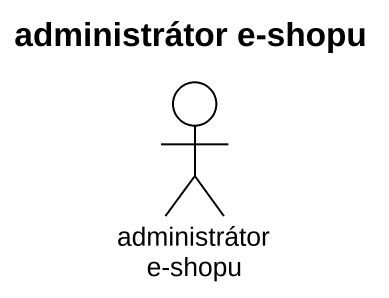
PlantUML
@startuml
title administrátor e-shopu
actor "administrátor e-shopu" as administrátor_e_shopu
@enduml
